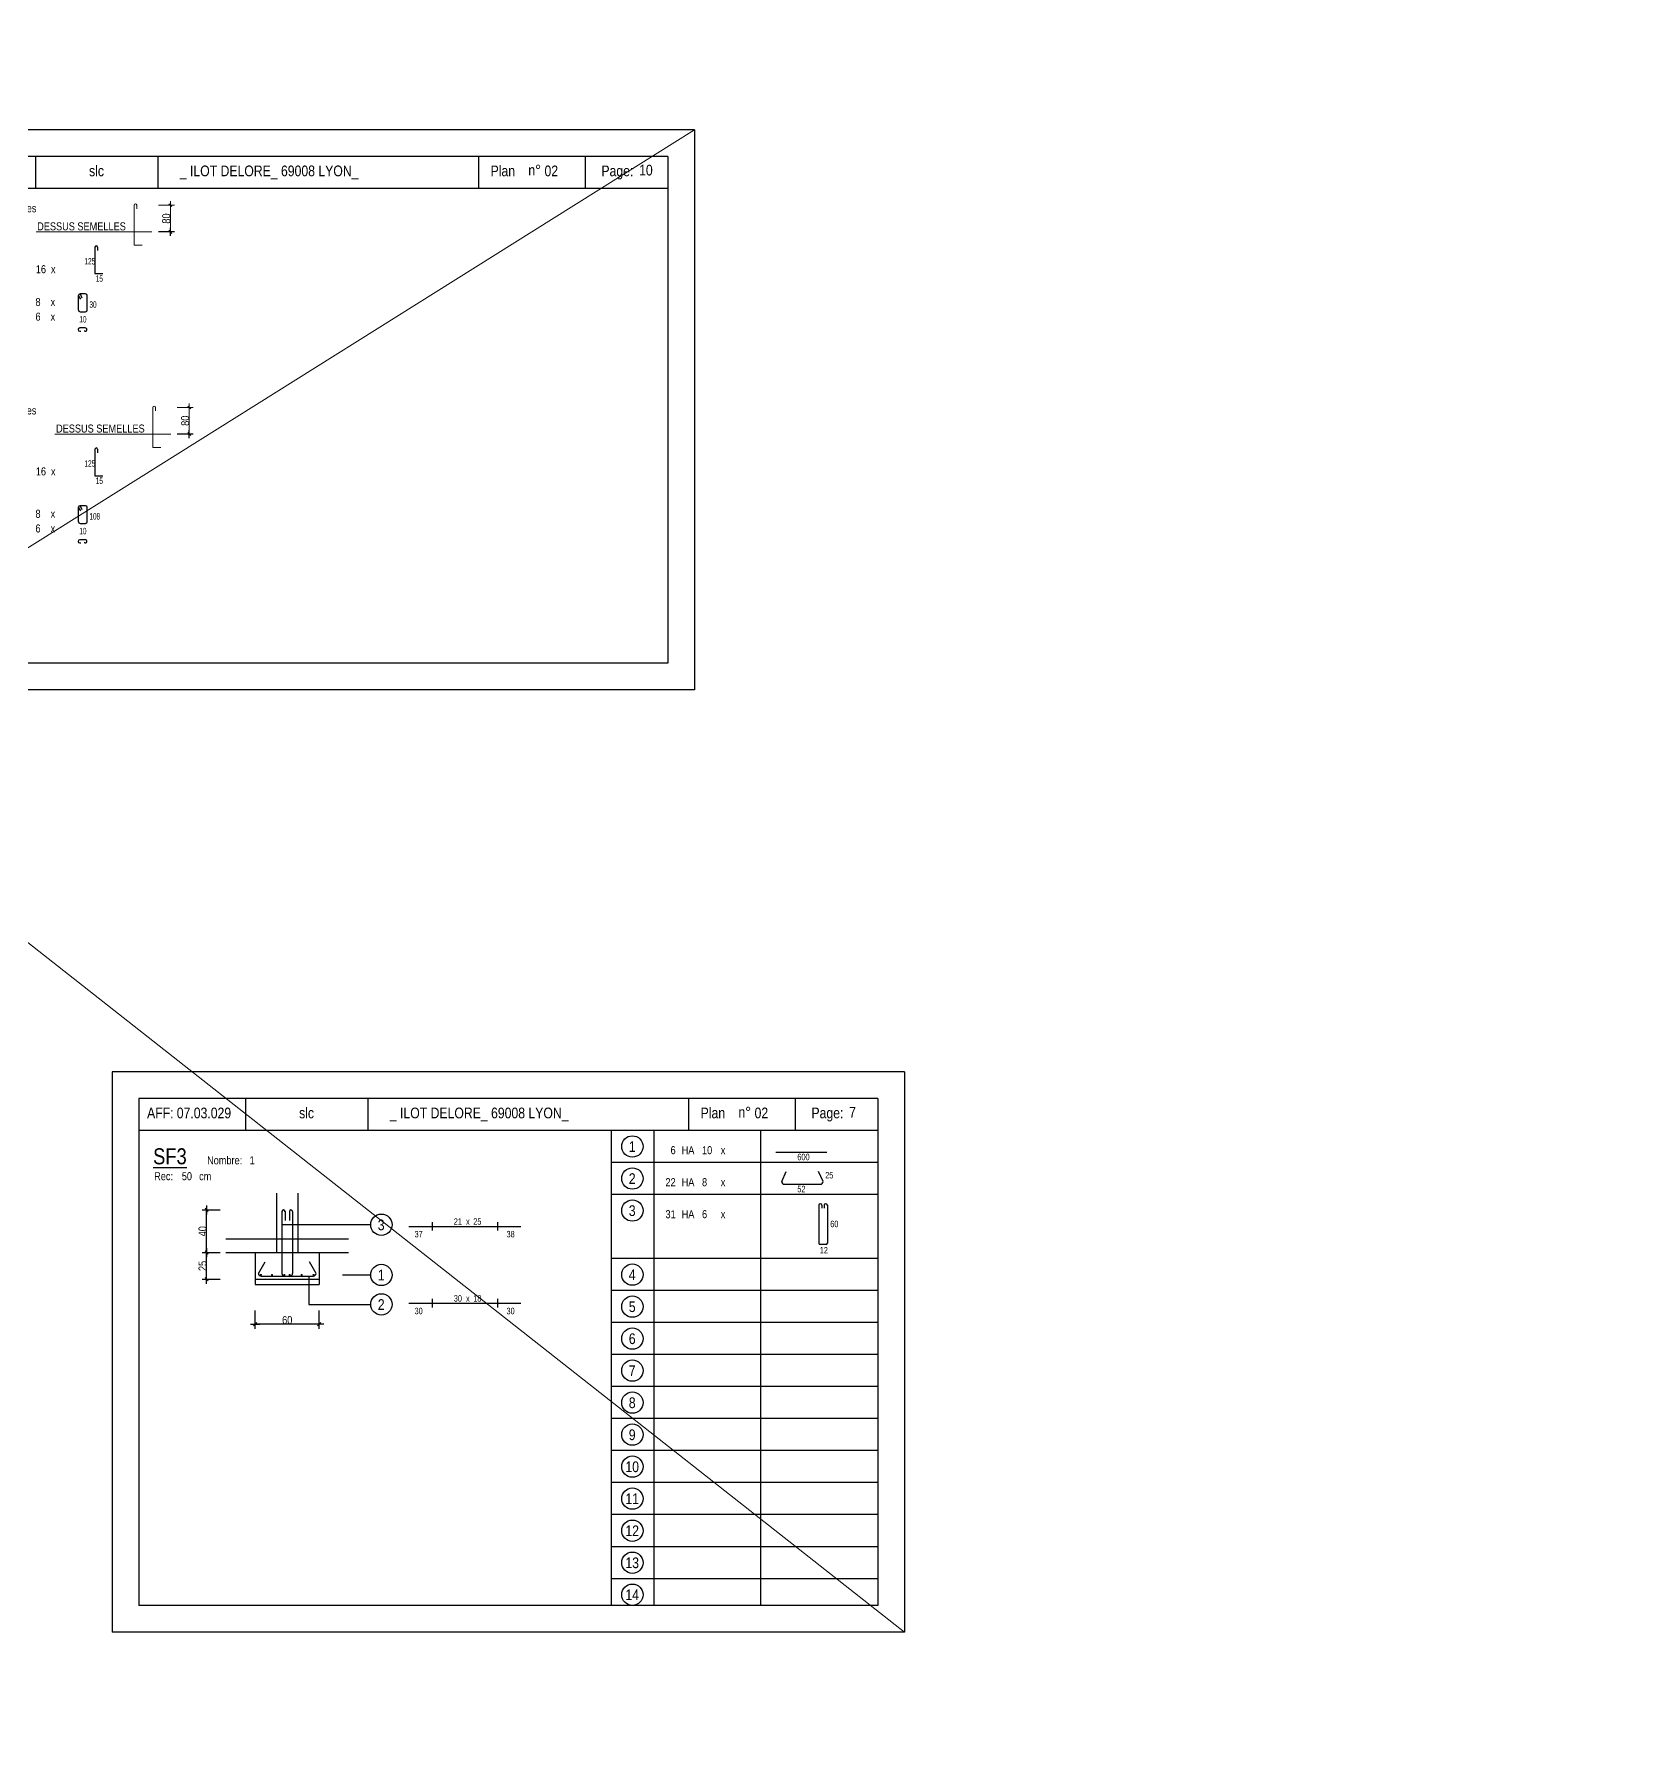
# Model space of a CAD drawing. Header units: metres. Extents: x -9927 to 45032, y -190416 to 12166.
# Drawn here: x -6676 to -3694, y -41639 to -38443 of the extents above; entities that cross this region are included whole.
import ezdxf
from ezdxf.enums import TextEntityAlignment as Align

# ---------------------------------------------------------------- set-up
doc = ezdxf.new("R2010")
doc.units = ezdxf.units.M
doc.header["$PDMODE"] = 65
for name, color, linetype in [('01_cote_gen', 4, 'Continuous'), ('01_fenetres', 171, 'Continuous'), ('01_linteaux', 3, 'Continuous'), ('01_murs_coup', 5, 'Continuous'), ('01_poch_murs', 251, 'Continuous'), ('01_sem', 42, 'Continuous'), ('01_texte', 230, 'Continuous'), ('AA_COTES', 2, 'Continuous')]:
    doc.layers.add(name, color=color, linetype=linetype)
doc.styles.add('STYLE2', font='ARIALN.TTF')
doc.dimstyles.new('JB25', dxfattribs={"dimscale": 0.1, "dimtxt": 150, "dimasz": 17, "dimexe": 0.1, "dimexo": 0.1, "dimgap": 0.09, "dimtad": 1, "dimdec": 1, "dimlfac": 0.5, "dimdsep": 46, "dimtxsty": 'STYLE2', "dimblk1": 'BOND_G', "dimblk2": 'BOND_D', "dimsah": 1, "dimcen": 1.5, "dimdle": 0.01, "dimse1": 1, "dimse2": 1, "dimclrd": 4, "dimclre": 2, "dimclrt": 5, "dimadec": 0, "dimazin": 0, "dimtfac": 2.333333, "dimtdec": 1, "dimtix": 1, "dimtmove": 2, "dimatfit": 3, "dimldrblk": 'BOND_G', "dimfxl": 1, "dimtolj": 1, "dimtzin": 0, "dimarcsym": 0})

# ---------------------------------------------------------------- blocks, each defined once
blk = doc.blocks.new('BOND_D')
at = {"layer": 'AA_COTES', "color": 0}
for p, q in [((5, 0), (-5, 0)), ((-1.8, -1.8), (1.8, 1.8)), ((0, 5), (0, -15))]:
    blk.add_line(p, q, dxfattribs=at)
blk = doc.blocks.new('BOND_G')
at = {"layer": 'AA_COTES', "color": 0}
for p, q in [((5, 0), (-5, 0)), ((1.8, 1.8), (-1.8, -1.8)), ((0, -5), (0, 15))]:
    blk.add_line(p, q, dxfattribs=at)
blk = doc.blocks.new('*D442')
at = {"layer": '01_cote_gen', "color": 4, "linetype": 'Continuous', "lineweight": -2, "transparency": 16777216}
blk.add_line((-6352.5, -40774.4), (-6352.5, -40727.8), dxfattribs=at)
at = {"layer": 'DEFPOINTS', "color": 0, "linetype": 'Continuous', "lineweight": 0, "transparency": 16777216}
for p in [(-6352.5, -40726.1), (-6298, -40726.1), (-6298, -40776.1)]:
    blk.add_point(p, dxfattribs=at)
at = {"layer": '01_cote_gen', "color": 4, "linetype": 'Continuous', "lineweight": -2, "transparency": 16777216, "xscale": 1.7, "yscale": 1.7, "zscale": 1.7}
for name, p, rotation in [('BOND_D', (-6352.5, -40726.1), 90), ('BOND_G', (-6352.5, -40776.1), 270)]:
    blk.add_blockref(name, p, dxfattribs=dict(at, rotation=rotation))
at = {"layer": '01_cote_gen', "color": 5, "linetype": 'Continuous', "lineweight": 0, "transparency": 16777216, "insert": (-6360.1, -40751.1), "char_height": 15, "attachment_point": 5, "rotation": 90, "style": 'STYLE2'}
blk.add_mtext('\\A1;25', dxfattribs=at)
blk = doc.blocks.new('*D443')
at = {"layer": '01_cote_gen', "color": 4, "linetype": 'Continuous', "lineweight": -2, "transparency": 16777216}
blk.add_line((-6352.5, -40724.4), (-6352.5, -40647.8), dxfattribs=at)
at = {"layer": 'DEFPOINTS', "color": 0, "linetype": 'Continuous', "lineweight": 0, "transparency": 16777216}
for p in [(-6352.5, -40646.1), (-6265, -40646.1), (-6298, -40726.1)]:
    blk.add_point(p, dxfattribs=at)
at = {"layer": '01_cote_gen', "color": 4, "linetype": 'Continuous', "lineweight": -2, "transparency": 16777216, "xscale": 1.7, "yscale": 1.7, "zscale": 1.7}
for name, p, rotation in [('BOND_D', (-6352.5, -40646.1), 90), ('BOND_G', (-6352.5, -40726.1), 270)]:
    blk.add_blockref(name, p, dxfattribs=dict(at, rotation=rotation))
at = {"layer": '01_cote_gen', "color": 5, "linetype": 'Continuous', "lineweight": 0, "transparency": 16777216, "insert": (-6360.1, -40686.1), "char_height": 15, "attachment_point": 5, "rotation": 90, "style": 'STYLE2'}
blk.add_mtext('\\A1;40', dxfattribs=at)
blk = doc.blocks.new('*D445')
at = {"layer": '01_cote_gen', "color": 4, "linetype": 'Continuous', "lineweight": -2, "transparency": 16777216}
blk.add_line((-6143.2, -40860.3), (-6259.8, -40860.3), dxfattribs=at)
at = {"layer": 'DEFPOINTS', "color": 0, "linetype": 'Continuous', "lineweight": 0, "transparency": 16777216}
for p in [(-6261.5, -40750.2), (-6141.5, -40750.2), (-6261.5, -40860.3)]:
    blk.add_point(p, dxfattribs=at)
at = {"layer": '01_cote_gen', "color": 4, "linetype": 'Continuous', "lineweight": -2, "transparency": 16777216, "xscale": 1.7, "yscale": 1.7, "zscale": 1.7, "rotation": 180}
blk.add_blockref('BOND_D', (-6261.5, -40860.3), dxfattribs=at)
at = {"layer": '01_cote_gen', "color": 4, "linetype": 'Continuous', "lineweight": -2, "transparency": 16777216, "xscale": 1.7, "yscale": 1.7, "zscale": 1.7}
blk.add_blockref('BOND_G', (-6141.5, -40860.3), dxfattribs=at)
at = {"layer": '01_cote_gen', "color": 5, "linetype": 'Continuous', "lineweight": 0, "transparency": 16777216, "insert": (-6201.5, -40852.6), "char_height": 15, "attachment_point": 5, "style": 'STYLE2'}
blk.add_mtext('\\A1;60', dxfattribs=at)
blk = doc.blocks.new('*D1674')
at = {"layer": '01_poch_murs', "color": 4, "lineweight": -2, "transparency": 16777216}
blk.add_line((-3731, 82.3), (-3704.4, 82.3), dxfattribs=at)
at = {"layer": 'DEFPOINTS', "color": 0, "lineweight": 0, "transparency": 16777216}
for p in [(-3702.7, 82.3), (-3732.7, 0), (-3702.7, -169936.7)]:
    blk.add_point(p, dxfattribs=at)
at = {"layer": '01_poch_murs', "color": 4, "lineweight": -2, "transparency": 16777216, "xscale": 1.7, "yscale": 1.7, "zscale": 1.7, "rotation": 180}
blk.add_blockref('BOND_G', (-3732.7, 82.3), dxfattribs=at)
at = {"layer": '01_poch_murs', "color": 4, "lineweight": -2, "transparency": 16777216, "xscale": 1.7, "yscale": 1.7, "zscale": 1.7}
blk.add_blockref('BOND_D', (-3702.7, 82.3), dxfattribs=at)
at = {"layer": '01_poch_murs', "color": 5, "transparency": 16777216, "insert": (-3717.7, 90), "char_height": 15, "attachment_point": 5, "style": 'STYLE2'}
blk.add_mtext('\\A1;15', dxfattribs=at)

msp = doc.modelspace()

# ---------------------------------------------------------------- linework, layer by layer
at = {"layer": '01_cote_gen', "linetype": 'Continuous', "lineweight": 0}
for p, q in [((-9926.8, -41437.26), (-5438.18, -38621.7)), ((-5044.45, -41437.26), (-8625.29, -38621.7))]:
    msp.add_line(p, q, dxfattribs=at)
at = {"layer": '01_fenetres', "ltscale": 30}
for p, q in [((-5488.18, -38671.7), (-6873.18, -38671.7)), ((-6673.18, -38671.7), (-6673.18, -38731.7)), ((-6444.26, -38671.7), (-6444.26, -38731.7)), ((-5842.31, -38731.7), (-5842.31, -38671.7)), ((-5642.31, -38731.7), (-5642.31, -38671.7)), ((-5488.18, -38671.7), (-5488.18, -39621.7)), ((-5488.18, -38731.7), (-6873.18, -38731.7)), ((-5488.18, -39621.7), (-6873.18, -39621.7)), ((-5094.45, -40437.26), (-6479.45, -40437.26)), ((-6479.45, -40437.26), (-6479.45, -41387.26)), ((-6479.45, -40437.26), (-6479.45, -41387.26)), ((-6479.45, -40437.26), (-6479.45, -41387.26)), ((-6279.45, -40437.26), (-6279.45, -40497.26)), ((-6050.53, -40437.26), (-6050.53, -40497.26)), ((-5448.58, -40497.26), (-5448.58, -40437.26)), ((-5248.58, -40497.26), (-5248.58, -40437.26)), ((-5094.45, -40437.26), (-5094.45, -41387.26)), ((-5094.45, -40497.26), (-6479.45, -40497.26)), ((-5094.45, -41387.26), (-6479.45, -41387.26))]:
    msp.add_line(p, q, dxfattribs=at)
at = {"layer": '01_linteaux', "linetype": 'Continuous'}
for p, q in [((-5285.42, -40538.04), (-5190.28, -40538.04)), ((-5274.67, -40593.04), (-5265.98, -40573.82)), ((-5269.67, -40598.04), (-5202.09, -40598.04)), ((-5197.09, -40593.04), (-5205.79, -40573.82)), ((-6221.48, -40614.99), (-6221.48, -40726.08)), ((-6181.48, -40614.99), (-6181.48, -40726.08)), ((-6211.48, -40649.08), (-6211.48, -40765.08)), ((-6205.48, -40649.08), (-6205.48, -40666.08)), ((-6197.48, -40649.08), (-6197.48, -40666.08)), ((-6191.48, -40649.08), (-6191.48, -40765.08)), ((-5205.22, -40637.53), (-5205.22, -40708.53)), ((-5199.22, -40637.53), (-5199.22, -40642.54)), ((-5195.1, -40637.53), (-5195.1, -40642.84)), ((-5189.1, -40637.53), (-5189.1, -40708.53)), ((-6316.48, -40700.08), (-6086.48, -40700.08)), ((-6316.48, -40726.08), (-6086.48, -40726.08)), ((-6261.48, -40726.08), (-6141.48, -40726.08)), ((-6261.48, -40726.08), (-6261.48, -40786.08)), ((-6141.48, -40726.08), (-6141.48, -40786.08)), ((-5191.6, -40711.03), (-5202.72, -40711.03)), ((-6255.48, -40765.08), (-6242.98, -40743.43)), ((-6147.48, -40765.08), (-6159.98, -40743.43)), ((-6261.48, -40776.08), (-6141.48, -40776.08)), ((-6261.48, -40786.08), (-6141.48, -40786.08)), ((-6250.48, -40770.08), (-6152.48, -40770.08))]:
    msp.add_line(p, q, dxfattribs=at)
at = {"layer": '01_linteaux', "linetype": 'Continuous', "const_width": 2, "flags": 128}
for points in [[(-6251.89, -40767.93, 1), (-6249.89, -40767.93, 1)], [(-6230.89, -40767.93, 1), (-6228.89, -40767.93, 1)], [(-6207.98, -40767.93, 1), (-6205.98, -40767.93, 1)], [(-6197.82, -40767.93, 1), (-6195.82, -40767.93, 1)], [(-6175.36, -40767.93, 1), (-6173.36, -40767.93, 1)], [(-6153.12, -40767.93, 1), (-6151.12, -40767.93, 1)]]:
    msp.add_lwpolyline(points, format="xyb", close=True, dxfattribs=at)
at = {"layer": '01_linteaux', "linetype": 'Continuous'}
for centre, radius, start, end in [((-5269.67, -40593.04), 5, 180, 270), ((-5202.09, -40593.04), 5, 270, 0), ((-6208.48, -40649.08), 3, 0, 180), ((-6194.48, -40649.08), 3, 0, 180), ((-5202.22, -40637.53), 3, 0, 180), ((-5192.1, -40637.53), 3, 0, 180), ((-5202.72, -40708.53), 2.5, 180, 270), ((-5191.6, -40708.53), 2.5, 270, 0), ((-6250.48, -40765.08), 5, 180, 270), ((-6206.48, -40765.08), 5, 180, 270), ((-6196.48, -40765.08), 5, 270, 0), ((-6152.48, -40765.08), 5, 270, 0)]:
    msp.add_arc(centre, radius, start, end, dxfattribs=at)
at = {"layer": '01_murs_coup', "linetype": 'Continuous', "lineweight": 0}
for p, q in [((-6672.32, -38813.18), (-6455.21, -38813.18)), ((-6636.96, -39192.13), (-6419.85, -39192.13))]:
    msp.add_line(p, q, dxfattribs=at)
at = {"layer": '01_sem', "color": 2, "lineweight": 0, "ltscale": 7}
for p, q in [((-6488.65, -38763.18), (-6488.65, -38838.18)), ((-6483.65, -38763.18), (-6483.65, -38769.74)), ((-6412.91, -38763.18), (-6442.91, -38763.18)), ((-6423.07, -38760.53), (-6417.76, -38765.83)), ((-6420.41, -38755.68), (-6420.41, -38770.68)), ((-6420.41, -38764.68), (-6420.41, -38811.68)), ((-6488.65, -38838.18), (-6473.65, -38838.18)), ((-6453.28, -39142.13), (-6453.28, -39217.13)), ((-6448.28, -39142.13), (-6448.28, -39148.7)), ((-6377.55, -39142.13), (-6407.55, -39142.13)), ((-6387.7, -39139.48), (-6382.4, -39144.79)), ((-6385.05, -39134.63), (-6385.05, -39149.63)), ((-6385.05, -39143.63), (-6385.05, -39190.63)), ((-6453.28, -39217.13), (-6438.28, -39217.13))]:
    msp.add_line(p, q, dxfattribs=at)
for centre in [(-6486.15, -38763.18), (-6450.78, -39142.13)]:
    msp.add_arc(centre, 2.5, 0, 180, dxfattribs=at)
at = {"layer": '01_texte', "ltscale": 30}
for p, q in [((-5438.18, -38621.7), (-6923.18, -38621.7)), ((-5438.18, -38621.7), (-5438.18, -39671.7)), ((-5438.18, -38621.7), (-5438.18, -39671.7)), ((-6561.81, -38841.7), (-6561.81, -38891.21)), ((-6556.81, -38841.7), (-6556.81, -38848.27)), ((-6561.81, -38891.21), (-6546.81, -38891.21)), ((-6592.74, -38959.7), (-6592.74, -38932.38)), ((-6592.74, -38933.66), (-6588.74, -38939.02)), ((-6579.29, -38929.38), (-6589.74, -38929.38)), ((-6589.74, -38929.38), (-6586.14, -38936.8)), ((-6576.29, -38959.7), (-6576.29, -38932.38)), ((-6589.74, -38962.7), (-6579.29, -38962.7)), ((-6580.06, -38993.23), (-6590.39, -38993.23)), ((-6590.39, -38999.23), (-6588.3, -38999.23)), ((-6580.06, -38999.23), (-6582.15, -38999.23)), ((-6561.81, -39220.66), (-6561.81, -39270.16)), ((-6556.81, -39220.66), (-6556.81, -39227.22)), ((-6561.81, -39270.16), (-6546.81, -39270.16)), ((-6592.74, -39356.61), (-6592.74, -39329.3)), ((-6592.74, -39330.57), (-6588.75, -39335.94)), ((-6579.29, -39326.3), (-6589.74, -39326.3)), ((-6589.74, -39326.3), (-6586.15, -39333.71)), ((-6576.29, -39356.61), (-6576.29, -39329.3)), ((-6589.74, -39359.61), (-6579.29, -39359.61)), ((-6580.06, -39390.14), (-6590.39, -39390.14)), ((-6590.39, -39396.14), (-6588.3, -39396.14)), ((-6580.06, -39396.14), (-6582.15, -39396.14)), ((-5438.18, -39671.7), (-6923.18, -39671.7)), ((-5044.45, -40387.26), (-6529.45, -40387.26)), ((-6529.45, -40387.26), (-6529.45, -41437.26)), ((-5044.45, -40387.26), (-5044.45, -41437.26)), ((-5044.45, -40387.26), (-5044.45, -41437.26)), ((-5594.45, -40497.26), (-5594.45, -41387.26)), ((-5514.45, -40497.26), (-5514.45, -41387.26)), ((-5314.45, -40497.26), (-5314.45, -41387.26)), ((-5094.45, -40557.26), (-5594.45, -40557.26)), ((-5094.45, -40617.26), (-5594.45, -40617.26)), ((-5094.45, -40737.26), (-5594.45, -40737.26)), ((-5094.45, -40797.26), (-5594.45, -40797.26)), ((-5094.45, -40857.26), (-5594.45, -40857.26)), ((-5094.45, -40917.26), (-5594.45, -40917.26)), ((-5094.45, -40977.26), (-5594.45, -40977.26)), ((-5094.45, -41037.26), (-5594.45, -41037.26)), ((-5094.45, -41097.26), (-5594.45, -41097.26)), ((-5094.45, -41157.26), (-5594.45, -41157.26)), ((-5094.45, -41217.26), (-5594.45, -41217.26)), ((-5094.45, -41277.26), (-5594.45, -41277.26)), ((-5094.45, -41337.26), (-5594.45, -41337.26)), ((-5044.45, -41437.26), (-6529.45, -41437.26))]:
    msp.add_line(p, q, dxfattribs=at)
at = {"layer": '01_texte', "linetype": 'Continuous'}
for p, q in [((-6044.92, -40673.99), (-6211.48, -40673.99)), ((-5973.4, -40677.08), (-5763.77, -40677.08)), ((-5929.58, -40668.94), (-5929.58, -40684.89)), ((-5807.59, -40668.94), (-5807.59, -40684.89)), ((-6161.18, -40770.08), (-6161.18, -40823.23)), ((-6097.92, -40767.99), (-6081.69, -40767.99)), ((-6081.69, -40767.99), (-6044.92, -40767.99)), ((-6081.69, -40767.99), (-6081.69, -40767.99)), ((-6161.18, -40823.23), (-6044.92, -40823.23)), ((-5973.4, -40821.15), (-5763.77, -40821.15)), ((-5929.58, -40813.02), (-5929.58, -40828.96)), ((-5807.59, -40813.02), (-5807.59, -40828.96))]:
    msp.add_line(p, q, dxfattribs=at)
at = {"layer": '01_texte'}
for centre in [(-5554.45, -40527.26), (-5554.45, -40587.26), (-5554.45, -40647.26), (-6024.92, -40673.99), (-6024.92, -40767.99), (-5554.45, -40767.26), (-6024.92, -40823.23), (-5554.45, -40827.26), (-5554.45, -40887.26), (-5554.45, -40947.26), (-5554.45, -41007.26), (-5554.45, -41067.26), (-5554.45, -41127.26), (-5554.45, -41187.26), (-5554.45, -41247.26), (-5554.45, -41307.26), (-5554.45, -41367.26)]:
    msp.add_circle(centre, 20, dxfattribs=at)
at = {"layer": '01_texte', "ltscale": 30}
for centre, radius, start, end in [((-6559.31, -38841.7), 2.5, 0, 180), ((-6589.74, -38932.38), 3, 90.00091, 180), ((-6579.29, -38932.38), 3, 0, 89.99909), ((-6589.74, -38959.7), 3, 180, 270), ((-6579.29, -38959.7), 3, 270, 0), ((-6590.39, -38996.23), 3, 90.00091, 180), ((-6590.39, -38996.23), 3, 180, 269.99909), ((-6580.06, -38996.23), 3, 0, 90.00091), ((-6580.06, -38996.23), 3, 269.99909, 360), ((-6559.31, -39220.66), 2.5, 0, 180), ((-6589.74, -39329.3), 3, 90.00091, 180), ((-6579.29, -39329.3), 3, 0, 89.99909), ((-6589.74, -39356.61), 3, 180, 270), ((-6579.29, -39356.61), 3, 270, 0), ((-6590.39, -39393.14), 3, 90.00091, 180), ((-6590.39, -39393.14), 3, 180, 269.99909), ((-6580.06, -39393.14), 3, 0, 90.00091), ((-6580.06, -39393.14), 3, 269.99909, 360)]:
    msp.add_arc(centre, radius, start, end, dxfattribs=at)

# ---------------------------------------------------------------- block references
at = {"layer": '01_sem', "color": 2, "lineweight": 0, "ltscale": 7, "xscale": 1.5, "yscale": 1.5, "zscale": 1.5, "rotation": 270}
for p in [(-6420.41, -38813.18), (-6385.05, -39192.13)]:
    msp.add_blockref('BOND_D', p, dxfattribs=at)

# ---------------------------------------------------------------- texts
at = {"layer": '01_sem', "color": 2, "lineweight": 0, "ltscale": 7, "style": 'STYLE2'}
for p in [(-6420.71, -38797.66), (-6385.34, -39176.61)]:
    msp.add_text('80', height=15, rotation=90, dxfattribs=at).set_placement(p)
at = {"layer": '01_texte', "style": 'STYLE2'}
for s, height, p in [('slc', 20, (-6572.94, -38708.85)), ('_ ILOT DELORE_ 69008 LYON_', 20, (-6402.86, -38708.85)), ('Plan', 20, (-5820.26, -38708.85)), ('n%%D', 20, (-5749.58, -38707.41)), ('02', 20, (-5719.23, -38708.85)), ('Page:', 20, (-5612.59, -38708.85)), ('10', 20, (-5541.91, -38707.41)), ('DESSUS SEMELLES', 15, (-6670.14, -38810.28)), ('16', 15, (-6672.67, -38890.6)), ('8', 15, (-6673.33, -38952.05)), ('6', 15, (-6673.33, -38979.51)), ('DESSUS SEMELLES', 15, (-6634.77, -39189.23)), ('16', 15, (-6672.68, -39269.55)), ('8', 15, (-6673.33, -39348.97)), ('6', 15, (-6673.33, -39376.42)), ('AFF:', 20, (-6464.15, -40474.41)), ('07.03.029', 20, (-6408.49, -40474.41)), ('slc', 20, (-6179.21, -40474.41)), ('_ ILOT DELORE_ 69008 LYON_', 20, (-6009.13, -40474.41)), ('Plan', 20, (-5426.54, -40474.41)), ('n%%D', 20, (-5355.85, -40472.97)), ('02', 20, (-5325.51, -40474.41)), ('Page:', 20, (-5218.87, -40474.41)), ('7', 20, (-5148.18, -40472.97)), ('%%USF3', 30, (-6452.87, -40560.65)), ('HA', 15, (-5462.16, -40541.67)), ('10', 15, (-5423.99, -40541.67)), ('Nombre:', 15, (-6351.67, -40560.65)), ('1', 15, (-6272.05, -40560.65)), ('600', 12, (-5245.31, -40552.93)), ('Rec:', 15, (-6450.82, -40590.44)), ('cm', 15, (-6366.57, -40590.44)), ('HA', 15, (-5462.16, -40601.67)), ('8', 15, (-5423.99, -40601.67)), ('25', 12, (-5193.11, -40587.09)), ('52', 12, (-5245.31, -40612.93)), ('25', 12, (-5852.73, -40673.84)), ('HA', 15, (-5462.16, -40661.67)), ('6', 15, (-5423.99, -40661.67)), ('37', 12, (-5962.78, -40697.49)), ('x ', 12, (-5866.28, -40673.84)), ('38', 12, (-5790.49, -40697.49)), ('60', 12, (-5183.61, -40678.47)), ('12', 12, (-5203.34, -40727.65)), ('x ', 12, (-5866.28, -40817.92)), ('18', 12, (-5852.73, -40817.92)), ('30', 12, (-5962.78, -40841.57)), ('30', 12, (-5790.49, -40841.57))]:
    msp.add_text(s, height=height, dxfattribs=at).set_placement(p)
for s, p in [('3  Pièces', (-6706.94, -38768.4)), ('2  Pièces', (-6706.95, -39147.35))]:
    msp.add_text(s, height=15, dxfattribs=at).set_placement(p, align=Align.MIDDLE)
at = {"layer": '01_texte', "style": 'STYLE2', "width": 0.7}
for s, p in [('125', (-6581.45, -38874.18)), ('15', (-6560.23, -38906.49)), ('30', (-6572.12, -38955.36)), ('10', (-6591.1, -38982.89)), ('125', (-6581.45, -39253.13)), ('15', (-6560.23, -39285.45)), ('108', (-6572.12, -39352.27)), ('10', (-6591.1, -39379.81))]:
    msp.add_text(s, height=12, dxfattribs=at).set_placement(p)
at = {"layer": '01_texte', "style": 'STYLE2'}
for p in [(-6640, -38890.6), (-6640.66, -38952.05), (-6640.66, -38979.51), (-6640, -39269.55), (-6640.66, -39348.97), (-6640.66, -39376.42), (-5384.58, -40541.67), (-5384.58, -40601.67), (-5384.58, -40661.67)]:
    msp.add_text('x', height=15, dxfattribs=at).set_placement(p, align=Align.CENTER)
for s, p in [('1', (-5554.85, -40527.49)), ('2', (-5554.85, -40587.49)), ('3', (-6025.32, -40674.22)), ('3', (-5554.85, -40647.49)), ('1', (-6025.32, -40768.22)), ('4', (-5554.85, -40767.49)), ('2', (-6025.32, -40823.45)), ('5', (-5554.85, -40827.49)), ('6', (-5554.85, -40887.49)), ('7', (-5554.85, -40947.49)), ('8', (-5554.85, -41007.49)), ('9', (-5554.85, -41067.49)), ('10', (-5554.85, -41127.49)), ('11', (-5554.85, -41187.49)), ('12', (-5554.85, -41247.49)), ('13', (-5554.85, -41307.49)), ('14', (-5554.85, -41367.49))]:
    msp.add_text(s, height=20, dxfattribs=at).set_placement(p, align=Align.MIDDLE_CENTER)
for s, height, p in [('6', 15, (-5473.36, -40541.67)), ('50', 15, (-6379.93, -40590.44)), ('22', 15, (-5473.36, -40601.67)), ('21', 12, (-5874.02, -40673.84)), ('31', 15, (-5473.36, -40661.67)), ('30', 12, (-5874.02, -40817.92))]:
    msp.add_text(s, height=height, dxfattribs=at).set_placement(p, align=Align.RIGHT)

# ---------------------------------------------------------------- dimensions: what is measured, and where the dimension line sits
at = {"layer": '01_cote_gen', "linetype": 'Continuous', "lineweight": 0}
for base, p1, p2, picture, middle in [((-6352.48, -40646.08), (-6297.97, -40726.08), (-6264.97, -40646.08), '*D443', (-6360.14, -40686.08)), ((-6352.48, -40726.08), (-6297.97, -40776.08), (-6297.97, -40726.08), '*D442', (-6360.14, -40751.08))]:
    dim = msp.add_linear_dim(base=base, p1=p1, p2=p2, angle=90, dimstyle='JB25', dxfattribs=at)
    dim.commit()
    dim.dimension.update_dxf_attribs({"geometry": picture, "text_midpoint": middle})
dim = msp.add_linear_dim(base=(-6261.48, -40860.25), p1=(-6141.48, -40750.19), p2=(-6261.48, -40750.19), dimstyle='JB25', dxfattribs=at)
dim.commit()
dim.dimension.update_dxf_attribs({"geometry": '*D445', "text_midpoint": (-6201.48, -40852.59)})
at = {"layer": '01_poch_murs'}
dim = msp.add_linear_dim(base=(-3702.71, 82.34), p1=(-3732.67, 0), p2=(-3702.71, -169936.7), dimstyle='JB25', dxfattribs=at)
dim.commit()
dim.dimension.update_dxf_attribs({"geometry": '*D1674', "text_midpoint": (-3717.69, 90)})

doc.saveas('drawing.dxf')
